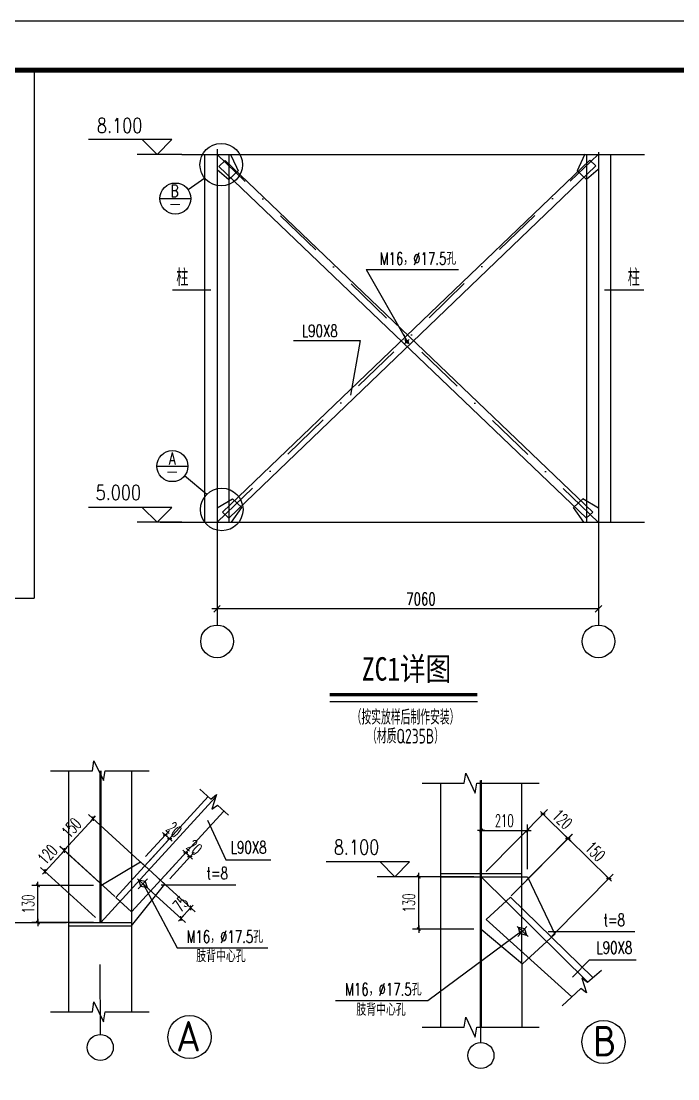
# Model space of a CAD drawing. Extents: x -307088 to 5640332, y -3541089 to -2181377.
# Drawn here: x 5593695 to 5607067, y -3195642 to -3174089 of the extents above; entities that cross this region are included whole.
import ezdxf
from ezdxf.enums import TextEntityAlignment as Align

# ---------------------------------------------------------------- set-up
doc = ezdxf.new("R2010")
doc.units = 0
doc.header["$LTSCALE"] = 100
doc.header["$MEASUREMENT"] = 0
for name, pattern in [('2', [1850, 1200, -300, 50, -300]), ('ACAD_ISO04W100', [30.5, 24, -3, 0.5, -3]), ('DASHDOTX2_10', [0.2, 0.1, -0.05, 0, -0.05])]:
    doc.linetypes.add(name, pattern=pattern)
doc.layers.get('0').update_dxf_attribs({"linetype": 'CONTINUOUS'})
doc.layers.get('DEFPOINTS').update_dxf_attribs({"linetype": 'CONTINUOUS'})
for name, color, linetype in [('13', 253, 'CONTINUOUS'), ('AXIS', 3, 'CONTINUOUS'), ('AXIS_TEXT', 7, 'CONTINUOUS'), ('DIM', 7, 'CONTINUOUS'), ('PUB_DIM', 3, 'CONTINUOUS'), ('PUB_TITLE', 4, 'CONTINUOUS'), ('轴线__点划线', 253, '2')]:
    doc.layers.add(name, color=color, linetype=linetype)
doc.styles.add('COMPLEX', font='COMPLEX')
doc.styles.add('DIM_FONT', font='SIMPLEX.shx', dxfattribs={"width": 0.6, "bigfont": 'hztxt.shx'})
doc.styles.get("Standard").update_dxf_attribs({"font": 'tssdeng.shx', "height": 3, "bigfont": 'tssdchn.shx'})
doc.styles.add('STYLE2', font='isocp.shx', dxfattribs={"width": 0.8, "height": 300, "bigfont": 'hztxt.shx'})
doc.styles.add('TB', font='txt.shx', dxfattribs={"width": 0.707, "bigfont": 'hztxt.shx'})
doc.styles.add('图签2', font='simhei.ttf', dxfattribs={"height": 1000})

# ---------------------------------------------------------------- blocks, each defined once
blk = doc.blocks.new('_DIMX')
blk.add_line((-150, 0), (150, 0))
at = {"const_width": 50}
blk.add_lwpolyline([(-70, -70), (70, 70)], dxfattribs=at)
blk = doc.blocks.new('_AXISO')
blk.add_circle((0, 0), 0.5)
at = {"layer": 'AXIS_TEXT', "style": 'COMPLEX', "width": 1.041667}
blk.add_attdef('A', text='', height=0.56, dxfattribs=at).set_placement((-0.25, -0.28), (0.25, -0.28), align=Align.FIT)

msp = doc.modelspace()

# ---------------------------------------------------------------- linework, layer by layer
at = {"color": 3}
for p, q in [((5596968.6, -3176803.8), (5596059.6, -3176803.8)), ((5596968.6, -3184300.1), (5596059.6, -3184300.1))]:
    msp.add_line(p, q, dxfattribs=at)
at = {"color": 5, "linetype": 'ByBlock'}
for p, q in [((5597430.8, -3176804.4), (5597430.8, -3184300.7)), ((5597956.2, -3176804.4), (5598081.7, -3177067.8)), ((5605176.2, -3176801.1), (5605050.7, -3177064.4)), ((5597684.3, -3177113.2), (5597927, -3177316.5)), ((5597719.2, -3177050.7), (5597852.2, -3176929)), ((5605205.1, -3184218.8), (5597719.2, -3177050.7)), ((5597792.6, -3184095.9), (5605275.3, -3176921.2)), ((5605336.8, -3184095.8), (5597852.2, -3176929)), ((5597925.5, -3184217.5), (5605399.4, -3177034.7)), ((5598081.7, -3177067.8), (5598117.3, -3177142.4)), ((5605050.7, -3177064.4), (5605015.1, -3177139.1)), ((5605448.1, -3177109.9), (5605205.4, -3177313.2)), ((5605399.4, -3177034.7), (5605275.3, -3176921.2)), ((5597927, -3177316.5), (5598117.3, -3177142.4)), ((5605205.4, -3177313.2), (5605015.1, -3177139.1)), ((5597684.3, -3184009.1), (5597995.4, -3183825.4)), ((5597975.8, -3184300.7), (5598185.7, -3183999.5)), ((5598185.7, -3183999.5), (5597995.4, -3183825.4)), ((5604943.6, -3183999.5), (5605133.9, -3183825.4)), ((5605153.5, -3184300.7), (5604943.6, -3183999.5)), ((5605451.8, -3184013.1), (5605133.9, -3183825.4)), ((5597925.5, -3184217.5), (5597792.6, -3184095.9)), ((5605203.8, -3184217.5), (5605336.8, -3184095.8)), ((5603892.3, -3193287), (5603892.3, -3189620.9)), ((5595317.2, -3191699.7), (5596125.1, -3191222.8)), ((5596619.1, -3191674.8), (5596125.1, -3191222.8)), ((5602230.9, -3191458), (5603892.3, -3191458)), ((5602230.9, -3191522.3), (5604003, -3191522.3)), ((5604003, -3191522.3), (5604437.3, -3192433.9)), ((5595940.2, -3192521), (5596619.1, -3191674.8)), ((5603162.4, -3192393), (5603659.7, -3191938)), ((5605340.2, -3193581.5), (5603659.7, -3191938)), ((5604906.1, -3193973.6), (5603162.4, -3192393)), ((5594659.3, -3192456.6), (5595940.2, -3192456.6)), ((5594659.3, -3192521), (5595940.2, -3192521)), ((5603061.6, -3192591.1), (5603901.8, -3193295)), ((5604437.3, -3192433.9), (5604560.4, -3192692.3)), ((5603901.8, -3193295), (5604560.4, -3192692.3))]:
    msp.add_line(p, q, dxfattribs=at)
at = {"color": 3, "linetype": 'DASHDOTX2_10', "ltscale": 100}
for p, q in [((5605451.8, -3184308), (5597684.3, -3176804.4)), ((5597684.3, -3184300.7), (5605445.1, -3176804.4))]:
    msp.add_line(p, q, dxfattribs=at)
at = {"color": 5, "linetype": 'ByBlock', "ltscale": 200}
for p, q in [((5597924.2, -3176804.4), (5597924.2, -3184300.7)), ((5605205.1, -3176804.4), (5605205.1, -3184300.7)), ((5605698.5, -3176804.4), (5605698.5, -3184300.7)), ((5594659.3, -3189367.7), (5594659.3, -3194279.3)), ((5595940.2, -3189367.7), (5595940.2, -3194279.3)), ((5602230.9, -3189620.9), (5602230.9, -3194594.1)), ((5595621.4, -3191945.7), (5597502, -3189890.6)), ((5595943.6, -3192240.5), (5597824.5, -3190185.1)), ((5595943.6, -3192240.5), (5595621.4, -3191945.7)), ((5603892.3, -3193287), (5603892.3, -3194594.1))]:
    msp.add_line(p, q, dxfattribs=at)
at = {"color": 1, "linetype": 'ByBlock'}
for p, q in [((5597433.6, -3177288.9), (5597094.9, -3177523.4)), ((5596518.7, -3177703.3), (5597151.1, -3177703.3)), ((5600717.2, -3179152.1), (5602603.6, -3179152.1)), ((5600717.2, -3179152.1), (5601544.7, -3180592.4)), ((5599241.1, -3180599.7), (5600600.6, -3180599.7)), ((5600600.6, -3180599.7), (5600403.2, -3181712.8)), ((5596458.1, -3183156.6), (5597090.4, -3183156.6)), ((5597474.5, -3183732), (5597018.5, -3183357.3)), ((5595147.5, -3189365.4), (5595178.1, -3189159.1)), ((5595178.1, -3189159.1), (5595368.8, -3189565.8)), ((5594292, -3189365.4), (5595147.5, -3189365.4)), ((5595368.8, -3189565.8), (5595404.5, -3189365.4)), ((5595404.5, -3189365.4), (5596298.6, -3189365.4)), ((5601863.6, -3189618.7), (5602719.1, -3189618.7)), ((5602719.1, -3189618.7), (5602749.7, -3189412.4)), ((5602749.7, -3189412.4), (5602940.4, -3189819.1)), ((5602940.4, -3189819.1), (5602976.1, -3189618.7)), ((5602976.1, -3189618.7), (5604246.5, -3189618.7)), ((5597336.5, -3189739.3), (5597557.5, -3189941.3)), ((5597557.5, -3189941.3), (5597670.8, -3189849.1)), ((5597670.8, -3189849.1), (5597577.3, -3190149.3)), ((5597577.3, -3190149.3), (5597690.4, -3190062.6)), ((5597690.4, -3190062.6), (5597915.4, -3190268.1)), ((5597491.4, -3190372.2), (5597861.3, -3191177)), ((5597861.3, -3191177), (5598778.8, -3191177)), ((5596177.7, -3191670.4), (5596869.5, -3192970.9)), ((5598069.2, -3191693.9), (5596543.5, -3191693.9)), ((5601974.8, -3194044.1), (5603892.3, -3192624.4)), ((5606189.8, -3192645), (5604428.5, -3192645)), ((5596869.5, -3192970.9), (5598719.9, -3192970.9)), ((5605267.4, -3193218), (5604923.1, -3193571.2)), ((5605267.4, -3193218), (5606221.8, -3193218)), ((5605513.7, -3193431.9), (5605226.6, -3193679.4)), ((5605113.4, -3193587.3), (5605206.8, -3193887.5)), ((5605226.6, -3193679.4), (5605113.4, -3193587.3)), ((5605093.7, -3193800.8), (5604709.8, -3194154.3)), ((5605206.8, -3193887.5), (5605093.7, -3193800.8)), ((5595147.5, -3194277), (5595178.1, -3194070.7)), ((5595178.1, -3194070.7), (5595368.8, -3194477.4)), ((5600095.9, -3194044.1), (5601974.8, -3194044.1)), ((5594292, -3194277), (5595147.5, -3194277)), ((5595368.8, -3194477.4), (5595404.5, -3194277)), ((5595404.5, -3194277), (5596298.6, -3194277)), ((5602719.1, -3194591.8), (5602749.7, -3194385.6)), ((5602749.7, -3194385.6), (5602940.4, -3194792.2)), ((5601863.6, -3194591.8), (5602719.1, -3194591.8)), ((5602940.4, -3194792.2), (5602976.1, -3194591.8)), ((5602976.1, -3194591.8), (5604246.5, -3194591.8))]:
    msp.add_line(p, q, dxfattribs=at)
at = {"color": 1, "ltscale": 0.5}
for p, q in [((5596777.2, -3179561.2), (5597558.1, -3179561.2)), ((5605571.5, -3179561.2), (5606373.4, -3179561.2))]:
    msp.add_line(p, q, dxfattribs=at)
at = {"color": 1}
for p, q in [((5601593.8, -3180663), (5601506.1, -3180572.2)), ((5601593.5, -3180577.8), (5601510.6, -3180657.9)), ((5601531.5, -3180638.4), (5601518.1, -3180584.7)), ((5601571.3, -3180600), (5601518.1, -3180584.7)), ((5601530.9, -3180637.7), (5601584, -3180652.9)), ((5601570.6, -3180599.3), (5601584, -3180652.9)), ((5596066.3, -3191567.4), (5596289.1, -3191773.4)), ((5596078.5, -3191771.8), (5596266.5, -3191568.3)), ((5596130.5, -3191717.2), (5596091.1, -3191590.3)), ((5596220.6, -3191619.6), (5596091.1, -3191590.3)), ((5596128.9, -3191715.7), (5596258.4, -3191745)), ((5596219, -3191618.1), (5596258.4, -3191745)), ((5593181.8, -3192456.6), (5594621.3, -3192456.6)), ((5603795.2, -3192534.8), (5604018.1, -3192740.7)), ((5603807.4, -3192739.2), (5603995.5, -3192535.7)), ((5603859.4, -3192684.5), (5603820, -3192557.7)), ((5603949.6, -3192587), (5603820, -3192557.7)), ((5603948, -3192585.5), (5603987.4, -3192712.4)), ((5603857.8, -3192683.1), (5603987.4, -3192712.4)), ((5603057.7, -3194901), (5603057.7, -3193879.9))]:
    msp.add_line(p, q, dxfattribs=at)
for p, q in [((5597684.3, -3186063.2), (5597576.7, -3186063.2)), ((5597618.3, -3186129.2), (5597750.3, -3185997.2)), ((5605451.8, -3186063.2), (5605344.2, -3186063.2)), ((5605385.8, -3186129.2), (5605517.8, -3185997.2)), ((5599978.7, -3187951.5), (5602984.5, -3187951.5))]:
    msp.add_line(p, q)
at = {"color": 252, "linetype": 'ByBlock', "ltscale": 200}
for p, q in [((5595298.4, -3189367.7), (5595298.4, -3192456.6)), ((5595317.2, -3189367.7), (5595317.2, -3192456.6)), ((5603042.8, -3189565.9), (5603042.8, -3194594.1)), ((5603061.6, -3189553.7), (5603061.6, -3194594.1))]:
    msp.add_line(p, q, dxfattribs=at)
at = {"color": 0, "linetype": 'ByBlock'}
for p, q in [((5596189.3, -3191281.5), (5595069.2, -3190256.6)), ((5603166.9, -3191415.6), (5604410.1, -3190156.5)), ((5604828.1, -3190744.9), (5604322.6, -3190245.8)), ((5594572.2, -3190984.9), (5595161.1, -3190341.3)), ((5603061.6, -3191372.3), (5603061.6, -3190457)), ((5604003, -3191372.3), (5604003, -3190457)), ((5596226.4, -3191112.1), (5596714.3, -3190578.9)), ((5596312.3, -3191190.7), (5596800.2, -3190657.5)), ((5596629.5, -3190670.8), (5596629.2, -3190670.4)), ((5596629.9, -3190671.1), (5596715.8, -3190749.7)), ((5603062.1, -3190582), (5604002.5, -3190582)), ((5603673.1, -3191915.4), (5604919.4, -3190653.2)), ((5603673.1, -3191915.4), (5604916.3, -3190656.3)), ((5595599.6, -3191925.8), (5594479.6, -3190900.9)), ((5595599.6, -3191925.8), (5594483.2, -3190904.2)), ((5596716.2, -3190750.1), (5596716.6, -3190750.4)), ((5605660.9, -3191561.1), (5604831.9, -3190742.5)), ((5594182.3, -3191418.1), (5594575.4, -3190988.6)), ((5594575.8, -3190988.2), (5594576.1, -3190987.8)), ((5596634.3, -3191485.4), (5597129.6, -3190942.4)), ((5596720.1, -3191563.7), (5597215.5, -3191020.8)), ((5597045, -3191034.4), (5597044.7, -3191034.1)), ((5597045.4, -3191034.8), (5597131.2, -3191113.1)), ((5597131.6, -3191113.4), (5597132, -3191113.8)), ((5595206.6, -3192355.4), (5594090.1, -3191333.7)), ((5594182, -3191418.5), (5594181.7, -3191418.9)), ((5596487.3, -3191554.2), (5597238.1, -3192241.3)), ((5602911.6, -3191522.3), (5601664.9, -3191522.3)), ((5601789.9, -3192590.6), (5601789.9, -3191522.8)), ((5604502.9, -3192734.6), (5605749.1, -3191472.5)), ((5595167.2, -3191699.7), (5593912.4, -3191699.7)), ((5594037.4, -3192456.1), (5594037.4, -3191700.2)), ((5596288.4, -3191771.7), (5597039.1, -3192458.7)), ((5596947.3, -3192373.9), (5597145.6, -3192157.2)), ((5595167.2, -3192456.6), (5593912.4, -3192456.6)), ((5602911.6, -3192591.1), (5601664.9, -3192591.1))]:
    msp.add_line(p, q, dxfattribs=at)
at = {"color": 1, "linetype": 'ACAD_ISO04W100', "ltscale": 200}
msp.add_line((5595298.4, -3193314.1), (5595306.9, -3194736.7), dxfattribs=at)
for points, const_width in [([(5596731.8, -3177826.8), (5596928.4, -3177826.8)], 16.8), ([(5596671.1, -3183280.1), (5596867.7, -3183280.1)], 16.8), ([(5599978.7, -3187814.1), (5602984.5, -3187814.1)], 68.7)]:
    msp.add_lwpolyline(points, dxfattribs=dict(const_width=const_width))
at = {"color": 1, "linetype": 'ByBlock'}
for centre, radius in [((5597768.4, -3177014), 433.1), ((5596834.9, -3177703.3), 316.2), ((5596774.2, -3183156.6), 316.2), ((5597779.4, -3184039.6), 433.1)]:
    msp.add_circle(centre, radius, dxfattribs=at)
at = {"color": 0}
for centre in [(5597123.7, -3194791.3), (5605553.5, -3194889.3)]:
    msp.add_circle(centre, 439.3, dxfattribs=at)
at = {"color": 1}
for centre in [(5595306.9, -3195001.7), (5603057.7, -3195166)]:
    msp.add_circle(centre, 265, dxfattribs=at)
at = {"layer": 'AXIS'}
msp.add_line((5605451.8, -3186063.2), (5597684.3, -3186063.2), dxfattribs=at)
at = {"layer": 'DEFPOINTS', "color": 0, "linetype": 'ByBlock'}
for p in [(5604322.3, -3190245.5), (5595161.4, -3190340.9), (5604003, -3190582), (5596715.8, -3190749.7), (5604831.5, -3190742.2), (5594575.4, -3190988.6), (5597131.2, -3191113.1), (5596125.1, -3191222.8), (5596211, -3191301.4), (5596299.9, -3191382.8), (5596376.7, -3191453), (5601789.9, -3191522.3), (5603061.6, -3191522.3), (5603061.6, -3191522.3), (5603061.6, -3191522.3), (5604003, -3191522.3), (5594037.4, -3191699.7), (5595317.2, -3191699.7), (5596177.7, -3191670.4), (5596533.2, -3191596.2), (5596619, -3191674.5), (5595710.3, -3192027.1), (5595710.3, -3192027.1), (5597145.9, -3192156.9), (5603567.8, -3192022.1), (5603567.8, -3192022.1), (5595317.2, -3192456.6), (5595317.2, -3192456.6), (5603061.6, -3192591.1), (5604397.5, -3192841.4), (5594659.3, -3194304.2), (5595299.8, -3194304.2), (5595299.8, -3194304.2), (5595940.2, -3194304.2)]:
    msp.add_point(p, dxfattribs=at)
at = {"layer": 'PUB_DIM'}
for p, q in [((5596462.1, -3176503.8), (5595065.6, -3176503.8)), ((5596162.1, -3176503.8), (5596462.1, -3176803.8)), ((5596762.1, -3176503.8), (5596262.1, -3176503.8)), ((5596462.1, -3176803.8), (5596762.1, -3176503.8)), ((5596462.1, -3184000.1), (5595065.6, -3184000.1)), ((5596162.1, -3184000.1), (5596462.1, -3184300.1)), ((5596762.1, -3184000.1), (5596262.1, -3184000.1)), ((5596462.1, -3184300.1), (5596762.1, -3184000.1)), ((5601303.4, -3191222.3), (5599906.9, -3191222.3)), ((5601003.4, -3191222.3), (5601303.4, -3191522.3)), ((5601603.4, -3191222.3), (5601103.4, -3191222.3)), ((5601303.4, -3191522.3), (5601603.4, -3191222.3)), ((5601664.9, -3191522.3), (5600942, -3191522.3))]:
    msp.add_line(p, q, dxfattribs=at)
at = {"layer": 'PUB_TITLE', "color": 6}
msp.add_line((5593961.6, -3175089.1), (5593961.6, -3185847.5), dxfattribs=at)
at = {"layer": 'PUB_TITLE'}
msp.add_lwpolyline([(5555876.3, -3216089.1), (5615276.3, -3216089.1), (5615276.3, -3174089.1), (5555876.3, -3174089.1)], close=True, dxfattribs=at)
at = {"layer": 'PUB_TITLE', "const_width": 100}
msp.add_lwpolyline([(5558376.3, -3215089.1), (5614276.3, -3215089.1), (5614276.3, -3175089.1), (5558376.3, -3175089.1)], close=True, dxfattribs=at)
at = {"layer": 'PUB_TITLE', "color": 6}
msp.add_lwpolyline([(5591354.8, -3195853.1), (5591354.8, -3185847.5), (5593961.6, -3185847.5)], dxfattribs=at)
at = {"layer": '轴线__点划线'}
for p, q in [((5596968.6, -3176803.8), (5606388.9, -3176804.4)), ((5597684.3, -3176695.3), (5597684.3, -3186394)), ((5605451.8, -3176755.7), (5605451.8, -3186394)), ((5596523.5, -3184300.7), (5606387.2, -3184300.7)), ((5595317.2, -3192456.6), (5597654, -3189903.1)), ((5605234.8, -3193672.4), (5603061.6, -3191522.3))]:
    msp.add_line(p, q, dxfattribs=at)

# ---------------------------------------------------------------- block references
at = {"color": 0, "linetype": 'ByBlock'}
for p, xscale, yscale, zscale, rotation in [((5595161.4, -3190340.9), 0.4999999997786394, 0.4999999997786394, 0.4999999997786394, 47.53881913496029), ((5604322.3, -3190245.5), 0.5000000000812439, 0.5000000000812439, 0.5000000000812439, 135.3642348519618), ((5596629.9, -3190671.1), 0.4999999999358212, 0.4999999999358212, 0.4999999999358212, 317.5388191152772), ((5596715.8, -3190749.7), 0.499999999935821, 0.499999999935821, 0.499999999935821, 137.5388191152772), ((5603061.6, -3190582), 0.5, 0.5, 0.5, 180), ((5604828.5, -3190745.3), 0.5000000000812439, 0.5000000000812439, 0.5000000000812439, 315.3642348519618), ((5604831.5, -3190742.2), 0.5000000000812439, 0.5000000000812439, 0.5000000000812439, 135.3642348519618), ((5594571.8, -3190985.3), 0.5000000000930029, 0.5000000000930029, 0.5000000000930029, 227.5388190955941), ((5594575.4, -3190988.6), 0.5000000000930029, 0.5000000000930029, 0.5000000000930029, 227.5388190955941), ((5597045.4, -3191034.8), 0.5000000000714847, 0.5000000000714847, 0.5000000000714847, 317.6239737536765), ((5597131.2, -3191113.1), 0.5000000000714847, 0.5000000000714847, 0.5000000000714847, 137.6239737536765), ((5594182.3, -3191418.1), 0.4999999997786394, 0.4999999997786394, 0.4999999997786394, 47.53881913496029), ((5601789.9, -3191522.3), 0.5, 0.5, 0.5, 90), ((5605661.3, -3191561.4), 0.5000000000812439, 0.5000000000812439, 0.5000000000812439, 315.3642348519618), ((5594037.4, -3191699.7), 0.5, 0.5, 0.5, 90), ((5597145.9, -3192156.9), 0.4999999997786394, 0.4999999997786394, 0.4999999997786394, 47.53881913496029), ((5594037.4, -3192456.6), 0.5, 0.5, 0.5, 270), ((5596946.9, -3192374.3), 0.5000000000930029, 0.5000000000930029, 0.5000000000930029, 227.5388190955941), ((5601789.9, -3192591.1), 0.5, 0.5, 0.5, 270)]:
    msp.add_blockref('_DIMX', p, dxfattribs=dict(at, xscale=xscale, yscale=yscale, zscale=zscale, rotation=rotation))
at = {"color": 0, "linetype": 'ByBlock', "xscale": 0.5, "yscale": 0.5, "zscale": 0.5}
msp.add_blockref('_DIMX', (5604003, -3190582), dxfattribs=at)
at = {"layer": 'AXIS', "xscale": 666.6666666669771, "yscale": 666.6666666669771, "zscale": 666.6666666669771}
for p in [(5597684.3, -3186727.3), (5605451.8, -3186727.3)]:
    msp.add_blockref('_AXISO', p, dxfattribs=at)

# ---------------------------------------------------------------- texts
at = {"style": '图签2', "width": 0.8}
msp.add_text('ZC1详图', height=477.27, dxfattribs=at).set_placement((5601542.9, -3187278.7), align=Align.MIDDLE)
at = {"color": 0, "linetype": 'Continuous', "ltscale": 0.01, "style": 'STYLE2'}
for s, p in [('A', (5597101.8, -3194774.5)), ('B', (5605581.2, -3194872.5))]:
    msp.add_text(s, height=621.1, dxfattribs=at).set_placement(p, align=Align.MIDDLE_CENTER)
at = {"color": 7, "linetype": 'ByBlock', "insert": (5603532.3, -3190382), "char_height": 250, "attachment_point": 5, "style": 'DIM_FONT'}
msp.add_mtext('\\A1;210', dxfattribs=at)
at = {"color": 7, "linetype": 'ByBlock', "char_height": 250, "attachment_point": 5, "style": 'DIM_FONT'}
for s, insert, rotation in [('\\A1;120', (5604715.9, -3190353.1), 315.36423), ('\\A1;150', (5594719.1, -3190528.1), 47.53882), ('\\A1;20', (5596807.9, -3190562.9), 317.53882), ('\\A1;120', (5594231.3, -3191068.3), 47.53882), ('\\A1;20', (5597223.1, -3190926.2), 317.62397), ('\\A1;150', (5605386.9, -3191009.5), 315.36423), ('\\A1;130', (5593837.4, -3192078.2), 90), ('\\A1;75', (5596945.2, -3192077.9), 47.53882), ('\\A1;130', (5601589.9, -3192056.7), 90)]:
    msp.add_mtext(s, dxfattribs=dict(at, insert=insert, rotation=rotation))
at = {"layer": '13', "color": 0, "width": 0.7}
for s, p in [('（按实放样后制作安装）', (5601521.8, -3188423.2)), ('（材质Q235B）', (5601521.8, -3188808.9))]:
    msp.add_text(s, height=300, dxfattribs=at).set_placement(p, align=Align.CENTER)
at = {"layer": 'AXIS', "style": 'DIM_FONT', "width": 0.7}
msp.add_text('7060', height=250, dxfattribs=at).set_placement((5601535.9, -3185988.3, 0))
at = {"layer": 'DIM', "color": 0, "style": 'TB', "width": 0.7}
for s, p in [('B', (5596898, -3177672.6)), ('M16，%%C17.5孔', (5602553.8, -3179051.8)), ('L90X8', (5600139.6, -3180524.8)), ('A', (5596837.4, -3183125.9)), ('L90X8', (5598692, -3191050.8)), ('t=8', (5597905.4, -3191576.5)), ('t=8', (5605988.6, -3192527.6)), ('M16，%%C17.5孔', (5598621.6, -3192870.6)), ('L90X8', (5606138.8, -3193091.7)), ('肢背中心孔', (5598267, -3193264)), ('M16，%%C17.5孔', (5601849.2, -3193943.8)), ('肢背中心孔', (5601527.3, -3194355.8))]:
    msp.add_text(s, height=250, dxfattribs=at).set_placement(p, align=Align.RIGHT)
for p in [(5596854.2, -3179488.6), (5606049.4, -3179488.6)]:
    msp.add_text('柱', height=350, dxfattribs=at).set_placement(p)
at = {"layer": 'PUB_DIM', "style": 'DIM_FONT', "width": 0.8}
for s, p in [('8.100', (5595700.3, -3176212.9)), ('5.000', (5595673.8, -3183694.2)), ('8.100', (5600525.4, -3190918.5))]:
    msp.add_text(s, height=300, dxfattribs=at).set_placement(p, align=Align.MIDDLE)

doc.saveas('drawing.dxf')
